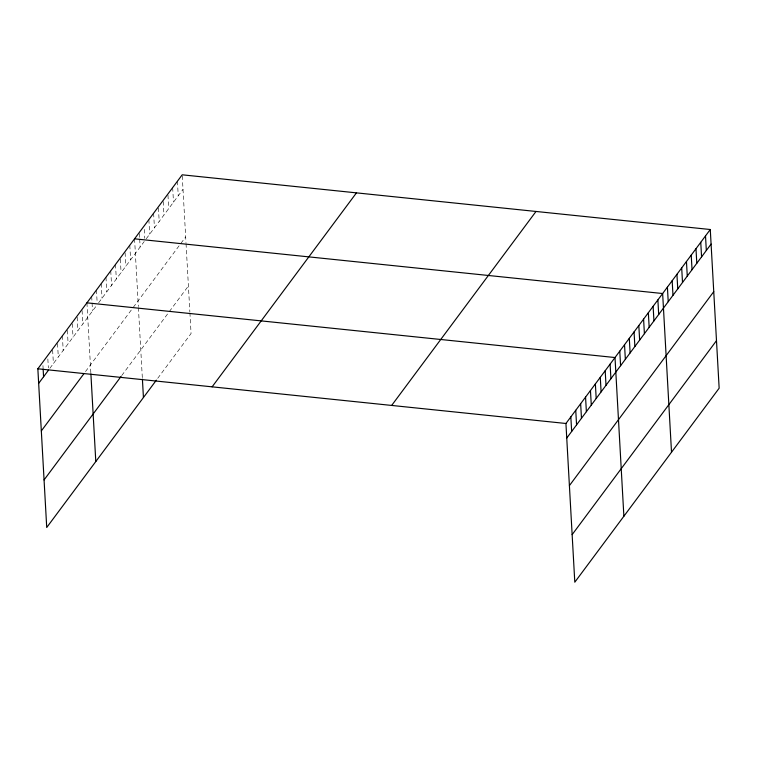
<?xml version="1.0" encoding="UTF-8"?>
<svg xmlns="http://www.w3.org/2000/svg" width="757" height="757" viewBox="0 0 757 757"><rect width="100%" height="100%" fill="white"/><g stroke="black" fill="none" stroke-linecap="round" stroke-linejoin="round"><path stroke-width="0.57" stroke-dasharray="3.79 2.84" d="M49.886 368.29L96.593 305.525M98.628 302.781L144.227 241.511M146.262 238.767L183.014 189.392M85.494 371.573L131.907 309.197M133.27 307.361L179.541 245.183M180.904 243.347L185.673 236.95M121.726 375.567L167.997 313.389M169.36 311.553L188.408 285.947M157.721 378.32L191.067 333.515L189.922 312.972M182.257 175.936L185.985 242.514M186.042 243.631L189.865 311.893M177.431 181.216L178.245 195.789M172.672 187.613L173.485 202.195M167.969 195.136L168.726 208.591M163.209 201.542L163.957 214.997M158.44 207.938L159.197 221.394M153.614 213.219L154.428 227.8M148.855 219.625L149.668 234.197M144.275 229.39L144.776 238.36M139.392 233.544L139.638 238.029M139.704 239.155L140.14 247M134.566 238.824L138.351 306.528M138.408 307.645L142.344 378.065M129.797 245.23L130.611 259.802M125.094 252.753L125.851 266.209M120.335 259.149L121.082 272.605M115.509 264.43L116.323 279.011M110.749 270.826L111.563 285.408M105.98 277.232L106.794 291.805M101.22 283.629L102.034 298.211M96.451 290.035L97.142 302.365M91.692 296.432L92.505 311.013M86.932 302.838L90.84 372.766M82.087 310.55L82.835 324.005M77.176 317.145L77.924 330.601M72.265 323.741L73.022 337.196M67.364 330.336L68.111 343.792M62.386 335.815L63.2 350.387M57.541 343.527L58.298 356.982M52.64 350.122L53.387 363.578M47.852 358.96L48.353 367.93M42.95 365.555L43.073 367.798"/><path stroke-width="1.14" d="M156.368 380.146L46.726 527.487L37.85 368.791L182.2 174.81L710.274 229.513L719.15 388.209L574.8 582.19L565.933 423.485L710.274 229.513M38.664 383.364L48.476 370.173M41.323 430.922L84.093 373.456M44.067 479.929L121.044 376.484M212.121 386.836L356.462 192.865M391.662 405.44L536.013 211.458M566.747 438.066L711.088 244.095M569.406 485.625L713.747 291.653M572.141 534.631L716.491 340.65M134.566 238.824L662.64 293.527L671.516 452.222M86.932 302.838L615.006 357.541L623.882 516.236M37.85 368.791L565.933 423.485M705.515 235.919L706.328 250.491M700.755 242.316L701.569 256.897M695.986 248.712L696.8 263.294M691.226 255.118L692.04 269.691M686.457 261.515L687.271 276.097M681.697 267.921L682.511 282.493M676.938 274.318L677.752 288.9M672.169 280.724L672.982 295.296M667.409 287.121L668.223 301.702M657.88 299.923L658.694 314.505M653.121 306.33L653.934 320.902M648.352 312.726L649.165 327.308M643.592 319.132L644.406 333.705M638.823 325.529L639.637 340.111M634.063 331.935L634.877 346.507M629.304 338.332L630.117 352.913M624.534 344.738L625.348 359.31M619.775 351.134L620.589 365.716M610.104 364.136L610.918 378.708M605.193 370.731L606.007 385.304M600.282 377.327L601.096 391.899M595.381 383.913L596.194 398.494M590.469 390.508L591.283 405.09M585.558 397.103L586.382 411.685M580.657 403.699L581.471 418.28M575.746 410.294L576.56 424.876M570.835 416.889L571.658 431.471M142.411 379.143L143.433 397.52M90.897 373.882L95.798 461.533M43.13 368.924L43.575 376.768"/></g></svg>
